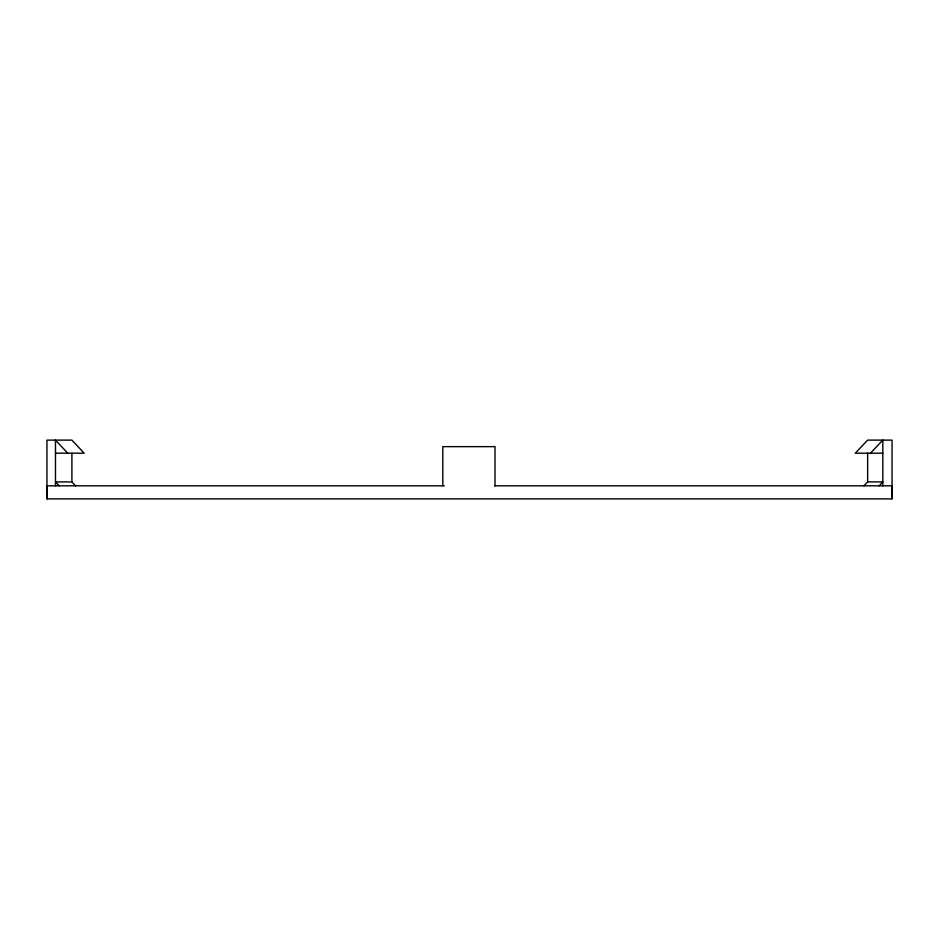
<?xml version="1.0" encoding="UTF-8"?>
<svg xmlns="http://www.w3.org/2000/svg" width="939" height="939" viewBox="0 0 939 939"><rect width="100%" height="100%" fill="white"/><g stroke="black" fill="none" stroke-linecap="round" stroke-linejoin="round"><path stroke-width="1.41" d="M870.453 453.185L882.824 440.121L882.824 485.815M863.939 485.815L867.648 481.907L867.648 453.185M879.115 485.815L882.824 481.907L867.648 481.907M55.483 453.185L84.158 453.185L71.904 440.121L46.95 440.121L46.95 498.879L892.05 498.879L892.05 440.121L867.648 440.121L855.276 453.185L882.824 453.185M75.578 485.815L71.904 481.907L55.483 481.907L59.157 485.815M444.276 485.815L47.173 485.815L47.173 498.879M494.665 485.815L891.827 485.815L891.827 498.879M67.737 453.185L55.483 440.121L55.483 485.815M495.017 485.815L495.017 446.647L442.797 446.647L442.797 485.815M71.904 453.185L71.904 481.907"/></g></svg>
